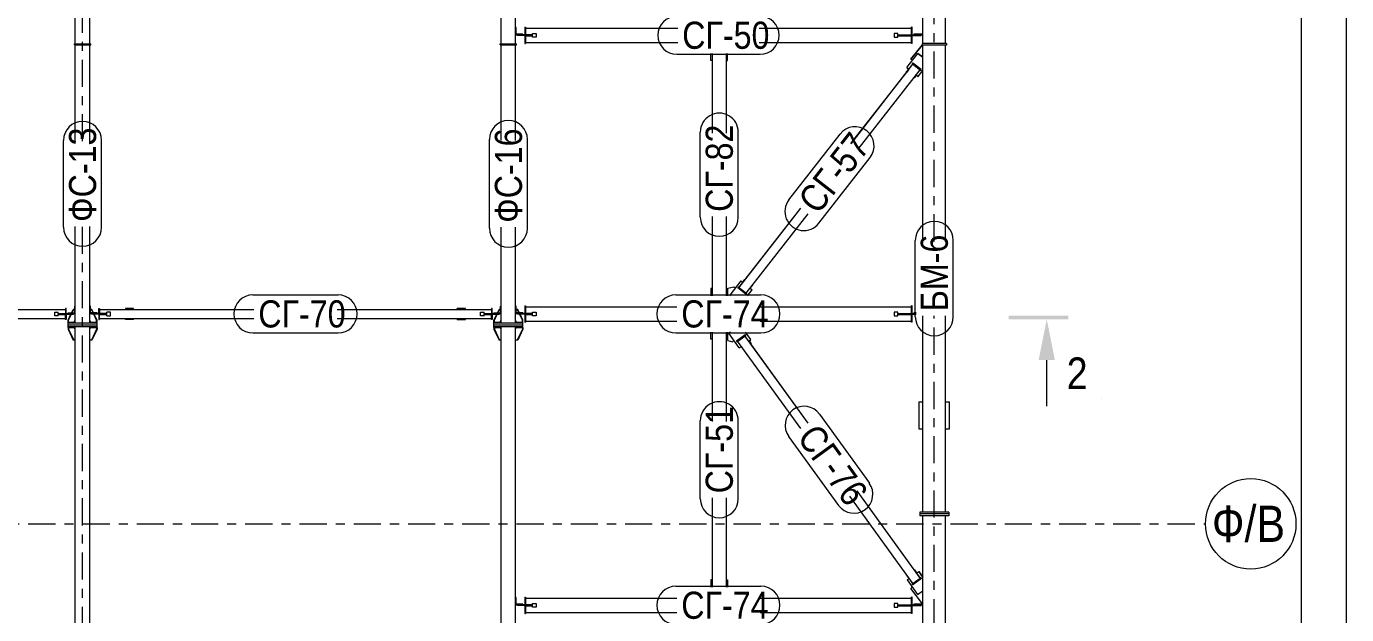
# Model space of a CAD drawing. Header units: millimetres. Extents: x -59 to 782, y -224 to 370.
# Drawn here: x 635.8 to 781.8, y 93 to 158 of the extents above; entities that cross this region are included whole.
import ezdxf

# ---------------------------------------------------------------- set-up
doc = ezdxf.new("R2010")
doc.units = ezdxf.units.MM
doc.linetypes.add('XKITLINE00', pattern=[0])
doc.linetypes.add('XKITLINE03', pattern=[6, 3, -1, 1, -1])
for name, color, linetype, lineweight in [('DrawingSheet', 5, 'Continuous', 0), ('Part', 2, 'Continuous', 0), ('PartMark', 3, 'Continuous', 0), ('S-GRID', 1, 'Continuous', 0), ('Section', 6, 'Continuous', 0)]:
    doc.layers.add(name, color=color, linetype=linetype, lineweight=lineweight)
doc.styles.add('GOST type A', font='ARIAL.TTF')

msp = doc.modelspace()

# ---------------------------------------------------------------- hatches: boundary and pattern name
at = {"layer": 'Section'}
for points in [[(744.44, 126.02), (751.04, 126.01), (751.04, 125.59), (744.44, 125.6)], [(748.64, 125.59), (749.54, 121.09), (747.74, 121.09)]]:
    msp.add_hatch(color=256, dxfattribs=at).paths.add_polyline_path(points, flags=17)

# ---------------------------------------------------------------- linework, layer by layer
at = {"layer": 'DrawingSheet', "linetype": 'XKITLINE00', "lineweight": 0}
for p, q in [((781.8, -224), (781.8, 370)), ((776.8, -219), (776.8, 365))]:
    msp.add_line(p, q, dxfattribs=at)
at = {"layer": 'Part', "linetype": 'XKITLINE00', "lineweight": 0}
for p, q in [((734.95, 156.08), (734.95, 197.7)), ((737.45, 156.08), (737.45, 197.7)), ((641.2, 156.05), (641.2, 186.8)), ((642.8, 156.05), (642.8, 186.8)), ((688.3, 156.05), (688.3, 186.8)), ((689.9, 156.05), (689.9, 186.8)), ((689.97, 157.84), (689.9, 157.84)), ((689.97, 157.11), (689.97, 157.84)), ((690.9, 157.9), (690.9, 157.04)), ((690.9, 157.9), (690.98, 157.9)), ((690.98, 157.9), (690.98, 157.04)), ((690.98, 157.8), (707.82, 157.8)), ((716.84, 157.8), (733.67, 157.8)), ((733.75, 157.9), (733.67, 157.9)), ((733.67, 157.04), (733.67, 157.9)), ((733.75, 157.04), (733.75, 157.9)), ((689.9, 157.04), (690.1, 157.04)), ((690.7, 157.11), (689.97, 157.11)), ((691.78, 157.04), (690.1, 157.04)), ((690.1, 156.96), (690.1, 157.04)), ((691.78, 156.96), (690.1, 156.96)), ((690.7, 157.04), (690.7, 157.11)), ((690.9, 157.04), (690.98, 157.04)), ((690.9, 156.96), (690.9, 156.1)), ((690.9, 156.96), (690.98, 156.96)), ((690.98, 157.05), (691.78, 157.05)), ((690.98, 156.96), (690.98, 156.1)), ((690.98, 156.95), (691.78, 156.95)), ((691.78, 157.2), (692.18, 157.2)), ((691.78, 157.04), (691.78, 157.2)), ((691.78, 156.96), (691.78, 157.04)), ((691.78, 156.8), (691.78, 156.96)), ((692.18, 156.8), (691.78, 156.8)), ((692.18, 157.2), (692.18, 156.8)), ((732.17, 157.2), (731.77, 157.2)), ((731.77, 157.2), (731.77, 156.8)), ((731.77, 156.8), (732.17, 156.8)), ((732.17, 157.04), (732.17, 157.2)), ((732.17, 157.05), (733.67, 157.05)), ((732.17, 157.04), (732.17, 156.96)), ((732.17, 157.04), (734.75, 157.04)), ((732.17, 156.96), (734.75, 156.96)), ((732.17, 156.8), (732.17, 156.96)), ((732.17, 156.95), (733.67, 156.95)), ((733.75, 157.04), (733.67, 157.04)), ((733.75, 156.96), (733.67, 156.96)), ((733.67, 156.1), (733.67, 156.96)), ((733.75, 156.1), (733.75, 156.96)), ((734.95, 157.12), (733.95, 157.12)), ((733.95, 157.12), (733.95, 157.04)), ((734.75, 157.04), (734.75, 156.96)), ((734.75, 157.04), (734.95, 157.04)), ((641.1, 155.95), (641.1, 156.05)), ((641.1, 156.05), (642.9, 156.05)), ((641.1, 155.95), (642.9, 155.95)), ((641.2, 145.28), (641.2, 155.95)), ((642.8, 145.28), (642.8, 155.95)), ((642.9, 155.95), (642.9, 156.05)), ((688.2, 155.95), (688.2, 156.05)), ((688.2, 156.05), (690, 156.05)), ((688.2, 155.95), (690, 155.95)), ((688.3, 145.38), (688.3, 155.95)), ((689.9, 145.38), (689.9, 155.95)), ((690, 155.95), (690, 156.05)), ((690.9, 156.1), (690.98, 156.1)), ((690.98, 156.2), (707.82, 156.2)), ((711.5, 154.2), (711.5, 155)), ((711.62, 155), (711.62, 146.19)), ((713.22, 146.19), (713.22, 155)), ((713.34, 154.2), (713.34, 155)), ((716.84, 156.2), (733.67, 156.2)), ((733.16, 153.43), (734.39, 155)), ((733.16, 153.43), (734.39, 155)), ((734.85, 155.92), (733.62, 154.34)), ((733.62, 154.34), (734.85, 155.92)), ((733.75, 156.1), (733.67, 156.1)), ((734.95, 154.57), (734.39, 155)), ((734.39, 155), (734.39, 155)), ((734.39, 155), (734.95, 154.57)), ((737.55, 156.08), (734.85, 156.08)), ((734.85, 156.08), (734.85, 155.92)), ((737.55, 155.92), (734.85, 155.92)), ((734.85, 155.92), (734.85, 155.92)), ((734.85, 155.92), (734.95, 155.92)), ((734.95, 134.22), (734.95, 155.92)), ((737.45, 134.22), (737.45, 155.92)), ((737.55, 156.08), (737.55, 155.92)), ((711.62, 154.2), (711.5, 154.2)), ((713.22, 154.2), (713.34, 154.2)), ((726.99, 145.01), (733.84, 153.8)), ((733.16, 153.43), (733.4, 153.24)), ((733.16, 153.43), (733.16, 153.43)), ((733.4, 153.24), (733.84, 153.8)), ((733.62, 154.34), (733.62, 154.34)), ((733.78, 154.22), (733.62, 154.34)), ((733.76, 153.87), (733.81, 153.93)), ((733.81, 153.92), (733.76, 153.86)), ((733.76, 153.86), (733.76, 153.87)), ((733.76, 153.86), (734.71, 153.12)), ((734.76, 153.2), (733.81, 153.93)), ((733.81, 153.93), (733.81, 153.92)), ((733.81, 153.92), (734.76, 153.18)), ((726.98, 145.02), (733.15, 152.93)), ((727.78, 144.4), (734.63, 153.18)), ((733.37, 153.27), (733.12, 152.95)), ((733.12, 152.95), (733.37, 153.26)), ((733.12, 152.95), (733.12, 152.95)), ((733.12, 152.95), (733.15, 152.92)), ((733.4, 153.24), (733.15, 152.92)), ((733.37, 153.27), (733.37, 153.26)), ((733.37, 153.26), (733.4, 153.24)), ((733.4, 153.24), (733.4, 153.24)), ((733.95, 152.31), (733.97, 152.28)), ((734.22, 152.6), (733.97, 152.28)), ((734.19, 152.62), (734.43, 152.44)), ((734.19, 152.62), (734.22, 152.6)), ((734.22, 152.6), (734.22, 152.6)), ((734.43, 152.44), (734.95, 153.11)), ((734.71, 153.12), (734.76, 153.18)), ((734.76, 153.18), (734.76, 153.2)), ((714.59, 129.1), (721.45, 137.9)), ((715.27, 130), (721.44, 137.9)), ((715.38, 128.48), (722.24, 137.28)), ((641.2, 125.2), (641.2, 135.87)), ((642.8, 125.2), (642.8, 135.87)), ((711.62, 136.98), (711.62, 128.2)), ((713.22, 128.2), (713.22, 136.98)), ((688.3, 125.2), (688.3, 135.77)), ((689.9, 125.2), (689.9, 135.77)), ((715, 129.7), (715.25, 130.02)), ((715.25, 130.01), (715, 129.7)), ((715.03, 129.67), (715.28, 129.99)), ((715.28, 129.99), (715.25, 130.02)), ((715.25, 130.02), (715.25, 130.01)), ((715.28, 129.99), (715.25, 130.01)), ((715.28, 129.99), (715.28, 129.99)), ((711.62, 129), (711.5, 129)), ((711.5, 129), (711.5, 128.2)), ((713.22, 129), (713.34, 129)), ((713.34, 129), (713.34, 128.2)), ((713.36, 129.05), (714.02, 129.2)), ((713.36, 129.05), (714.02, 129.19)), ((713.36, 129.05), (713.36, 129.05)), ((713.36, 128.2), (713.36, 129.05)), ((714.8, 129.86), (713.57, 128.28)), ((714.8, 129.86), (713.57, 128.28)), ((714.02, 129.2), (714.02, 129.19)), ((714.02, 129.2), (714.18, 129.07)), ((714.02, 129.19), (714.18, 129.07)), ((714.46, 129.1), (714.51, 129.17)), ((714.46, 129.09), (714.51, 129.16)), ((714.46, 129.09), (714.46, 129.1)), ((715.41, 128.36), (714.46, 129.09)), ((714.51, 129.16), (714.51, 129.17)), ((714.51, 129.17), (714.59, 129.11)), ((715.46, 128.42), (714.51, 129.16)), ((714.59, 129.11), (715.03, 129.67)), ((714.59, 129.11), (714.59, 129.1)), ((714.59, 129.1), (715.38, 128.48)), ((714.8, 129.86), (715, 129.7)), ((714.8, 129.86), (715, 129.7)), ((714.8, 129.86), (714.8, 129.86)), ((715, 129.7), (715.03, 129.67)), ((715, 129.7), (715, 129.7)), ((715.53, 128.2), (716.06, 128.88)), ((715.82, 129.05), (715.85, 129.03)), ((715.85, 129.03), (716.1, 129.35)), ((715.85, 129.03), (716.06, 128.88)), ((715.85, 129.03), (716.06, 128.88)), ((716.06, 128.88), (716.06, 128.88)), ((716.1, 129.35), (716.07, 129.37)), ((716.1, 129.35), (716.07, 129.37)), ((716.1, 129.35), (716.1, 129.35)), ((641.13, 126.31), (641.13, 127.04)), ((641.13, 127.04), (641.2, 127.04)), ((642.87, 127.04), (642.8, 127.04)), ((642.87, 126.31), (642.87, 127.04)), ((688.23, 126.31), (688.23, 127.04)), ((688.23, 127.04), (688.3, 127.04)), ((689.97, 127.04), (689.9, 127.04)), ((689.97, 126.31), (689.97, 127.04)), ((690.9, 127.1), (690.9, 126.24)), ((690.9, 127.1), (690.98, 127.1)), ((690.98, 127.1), (690.98, 126.24)), ((713.57, 128.28), (713.67, 128.2)), ((713.57, 128.28), (713.57, 128.28)), ((715.38, 128.49), (715.46, 128.43)), ((715.41, 128.36), (715.46, 128.42)), ((715.46, 128.43), (715.46, 128.42)), ((733.75, 127.1), (733.67, 127.1)), ((733.67, 126.24), (733.67, 127.1)), ((733.75, 126.24), (733.75, 127.1)), ((626.61, 126.7), (640.12, 126.7)), ((626.61, 125.7), (640.12, 125.7)), ((638.92, 126), (638.92, 126.4)), ((638.92, 126.4), (639.32, 126.4)), ((639.32, 126), (638.92, 126)), ((639.32, 126.24), (639.32, 126.4)), ((639.32, 126.25), (640.12, 126.25)), ((639.32, 126.24), (639.32, 126.16)), ((639.32, 126.24), (641, 126.24)), ((639.32, 126), (639.32, 126.16)), ((639.32, 126.16), (641, 126.16)), ((639.32, 126.15), (640.12, 126.15)), ((640.2, 126.8), (640.12, 126.8)), ((640.12, 126.8), (640.12, 126.24)), ((640.12, 125.6), (640.12, 126.16)), ((640.2, 125.6), (640.12, 125.6)), ((640.2, 126.24), (640.2, 126.8)), ((640.2, 126.16), (640.2, 125.6)), ((640.4, 126.24), (640.4, 126.31)), ((640.4, 126.31), (641.13, 126.31)), ((641.2, 126.24), (640.4, 126.24)), ((640.4, 125.5), (640.71, 126.16)), ((640.46, 125.5), (640.77, 126.16)), ((640.78, 126.31), (640.97, 126.7)), ((640.84, 126.31), (641.02, 126.7)), ((641.13, 126.7), (640.97, 126.7)), ((641, 126.24), (641, 126.16)), ((642.8, 126.24), (643.6, 126.24)), ((643.03, 126.7), (642.87, 126.7)), ((643.6, 126.31), (642.87, 126.31)), ((643.16, 126.31), (642.98, 126.7)), ((644.68, 126.24), (643, 126.24)), ((643, 126.16), (643, 126.24)), ((644.68, 126.16), (643, 126.16)), ((643.22, 126.31), (643.03, 126.7)), ((643.54, 125.5), (643.23, 126.16)), ((643.6, 125.5), (643.29, 126.16)), ((643.6, 126.24), (643.6, 126.31)), ((643.8, 126.24), (643.8, 126.8)), ((643.8, 126.8), (643.88, 126.8)), ((643.8, 126.16), (643.8, 125.6)), ((643.8, 125.6), (643.88, 125.6)), ((643.88, 126.8), (643.88, 126.24)), ((643.88, 126.7), (660.94, 126.7)), ((643.88, 126.25), (644.68, 126.25)), ((643.88, 125.6), (643.88, 126.16)), ((643.88, 126.15), (644.68, 126.15)), ((643.88, 125.7), (660.94, 125.7)), ((645.08, 126.4), (644.68, 126.4)), ((644.68, 126.24), (644.68, 126.4)), ((644.68, 126.16), (644.68, 126.24)), ((644.68, 126), (644.68, 126.16)), ((644.68, 126), (645.08, 126)), ((645.08, 126), (645.08, 126.4)), ((647.65, 126.8), (646.74, 126.8)), ((646.74, 126.8), (646.74, 126.7)), ((646.74, 125.6), (646.74, 125.7)), ((647.65, 125.6), (646.74, 125.6)), ((647.59, 126.7), (647.59, 126.8)), ((647.59, 125.6), (647.59, 125.7)), ((647.65, 126.7), (647.65, 126.8)), ((647.65, 125.6), (647.65, 125.7)), ((670.16, 126.7), (687.22, 126.7)), ((670.16, 125.7), (687.22, 125.7)), ((684.36, 126.8), (683.45, 126.8)), ((683.45, 126.7), (683.45, 126.8)), ((683.45, 125.6), (683.45, 125.7)), ((683.45, 125.6), (684.36, 125.6)), ((683.51, 126.7), (683.51, 126.8)), ((683.51, 125.6), (683.51, 125.7)), ((684.36, 126.7), (684.36, 126.8)), ((684.36, 125.6), (684.36, 125.7)), ((686.02, 126), (686.02, 126.4)), ((686.02, 126.4), (686.42, 126.4)), ((686.42, 126), (686.02, 126)), ((686.42, 126.24), (686.42, 126.4)), ((686.42, 126.25), (687.22, 126.25)), ((686.42, 126.24), (686.42, 126.16)), ((686.42, 126.24), (688.1, 126.24)), ((686.42, 126), (686.42, 126.16)), ((686.42, 126.16), (688.1, 126.16)), ((686.42, 126.15), (687.22, 126.15)), ((687.3, 126.8), (687.22, 126.8)), ((687.22, 126.8), (687.22, 126.24)), ((687.22, 125.6), (687.22, 126.16)), ((687.3, 125.6), (687.22, 125.6)), ((687.3, 126.24), (687.3, 126.8)), ((687.3, 126.16), (687.3, 125.6)), ((687.5, 126.24), (687.5, 126.31)), ((687.5, 126.31), (688.23, 126.31)), ((688.3, 126.24), (687.5, 126.24)), ((687.5, 125.5), (687.81, 126.16)), ((687.56, 125.5), (687.87, 126.16)), ((687.88, 126.31), (688.07, 126.7)), ((687.94, 126.31), (688.12, 126.7)), ((688.23, 126.7), (688.07, 126.7)), ((688.1, 126.24), (688.1, 126.16)), ((689.9, 126.24), (690.1, 126.24)), ((690.13, 126.7), (689.97, 126.7)), ((690.7, 126.31), (689.97, 126.31)), ((690.26, 126.31), (690.08, 126.7)), ((691.78, 126.24), (690.1, 126.24)), ((690.1, 126.16), (690.1, 126.24)), ((691.78, 126.16), (690.1, 126.16)), ((690.32, 126.31), (690.13, 126.7)), ((690.64, 125.5), (690.33, 126.16)), ((690.7, 125.5), (690.39, 126.16)), ((690.7, 126.24), (690.7, 126.31)), ((690.9, 126.24), (690.98, 126.24)), ((690.9, 126.16), (690.9, 125.3)), ((690.9, 126.16), (690.98, 126.16)), ((690.98, 127), (707.72, 127)), ((690.98, 126.25), (691.78, 126.25)), ((690.98, 126.16), (690.98, 125.3)), ((690.98, 126.15), (691.78, 126.15)), ((691.78, 126.4), (692.18, 126.4)), ((691.78, 126.24), (691.78, 126.4)), ((691.78, 126.16), (691.78, 126.24)), ((691.78, 126), (691.78, 126.16)), ((692.18, 126), (691.78, 126)), ((692.18, 126.4), (692.18, 126)), ((716.93, 127), (733.67, 127)), ((732.17, 126.4), (731.77, 126.4)), ((731.77, 126.4), (731.77, 126)), ((731.77, 126), (732.17, 126)), ((732.17, 126.24), (732.17, 126.4)), ((732.17, 126.25), (733.67, 126.25)), ((732.17, 126.24), (732.17, 126.16)), ((732.17, 126.24), (734.2, 126.24)), ((732.17, 126.16), (734.2, 126.16)), ((732.17, 126), (732.17, 126.16)), ((732.17, 126.15), (733.67, 126.15)), ((733.75, 126.24), (733.67, 126.24)), ((733.75, 126.16), (733.67, 126.16)), ((733.67, 125.3), (733.67, 126.16)), ((733.75, 125.3), (733.75, 126.16)), ((734.2, 126.32), (733.95, 126.32)), ((733.95, 126.32), (733.95, 126.24)), ((734.95, 104.3), (734.95, 126)), ((737.45, 104.3), (737.45, 126)), ((640.4, 125.3), (640.4, 125.5)), ((640.4, 125.5), (640.46, 125.5)), ((640.4, 125.2), (640.4, 125.3)), ((640.4, 125.3), (641.2, 125.3)), ((640.4, 125.2), (640.4, 125.2)), ((640.4, 125), (640.4, 125.2)), ((640.4, 125.2), (641.2, 125.2)), ((640.4, 125.2), (643.6, 125.2)), ((640.4, 124.8), (640.4, 125)), ((640.4, 125), (643.6, 125)), ((640.4, 125), (643.6, 125)), ((640.4, 124.8), (643.6, 124.8)), ((640.4, 124.7), (640.4, 124.8)), ((640.4, 124.7), (640.4, 124.5)), ((640.4, 124.7), (641.2, 124.7)), ((640.4, 124.5), (640.46, 124.5)), ((640.4, 124.5), (640.97, 123.3)), ((640.46, 125.3), (640.46, 125.5)), ((640.46, 124.7), (640.46, 124.5)), ((640.46, 124.5), (641.02, 123.3)), ((641.09, 125.3), (641.2, 125.46)), ((641.2, 124.54), (641.09, 124.7)), ((641.2, 66.83), (641.2, 124.8)), ((642.91, 125.3), (642.8, 125.46)), ((642.8, 125.3), (643.6, 125.3)), ((642.8, 125.2), (643.6, 125.2)), ((642.8, 66.83), (642.8, 124.8)), ((642.8, 124.54), (642.91, 124.7)), ((642.8, 124.7), (643.6, 124.7)), ((643.54, 124.5), (642.98, 123.3)), ((643.6, 124.5), (643.03, 123.3)), ((643.54, 125.3), (643.54, 125.5)), ((643.54, 125.5), (643.6, 125.5)), ((643.54, 124.7), (643.54, 124.5)), ((643.54, 124.5), (643.6, 124.5)), ((643.6, 125.3), (643.6, 125.5)), ((643.6, 125.2), (643.6, 125.3)), ((643.6, 125.2), (643.6, 125.2)), ((643.6, 125), (643.6, 125.2)), ((643.6, 124.8), (643.6, 125)), ((643.6, 124.7), (643.6, 124.8)), ((643.6, 124.7), (643.6, 124.5)), ((687.5, 125.3), (687.5, 125.5)), ((687.5, 125.5), (687.56, 125.5)), ((687.5, 125.2), (687.5, 125.3)), ((687.5, 125.3), (688.3, 125.3)), ((687.5, 125.2), (687.5, 125.2)), ((687.5, 125), (687.5, 125.2)), ((687.5, 125.2), (688.3, 125.2)), ((687.5, 125.2), (690.7, 125.2)), ((687.5, 125), (690.7, 125)), ((687.5, 124.8), (687.5, 125)), ((687.5, 125), (690.7, 125)), ((687.5, 124.8), (690.7, 124.8)), ((687.5, 124.7), (687.5, 124.8)), ((687.5, 124.7), (687.5, 124.5)), ((687.5, 124.7), (688.3, 124.7)), ((687.5, 124.5), (687.56, 124.5)), ((687.5, 124.5), (688.07, 123.3)), ((687.56, 125.3), (687.56, 125.5)), ((687.56, 124.7), (687.56, 124.5)), ((687.56, 124.5), (688.12, 123.3)), ((688.19, 125.3), (688.3, 125.46)), ((688.3, 124.54), (688.19, 124.7)), ((688.3, 66.74), (688.3, 124.8)), ((690.01, 125.3), (689.9, 125.46)), ((689.9, 125.3), (690.7, 125.3)), ((689.9, 125.2), (690.7, 125.2)), ((689.9, 66.74), (689.9, 124.8)), ((689.9, 124.54), (690.01, 124.7)), ((689.9, 124.7), (690.7, 124.7)), ((690.64, 124.5), (690.08, 123.3)), ((690.7, 124.5), (690.13, 123.3)), ((690.64, 125.3), (690.64, 125.5)), ((690.64, 125.5), (690.7, 125.5)), ((690.64, 124.7), (690.64, 124.5)), ((690.64, 124.5), (690.7, 124.5)), ((690.7, 125.3), (690.7, 125.5)), ((690.7, 125.2), (690.7, 125.3)), ((690.7, 125.2), (690.7, 125.2)), ((690.7, 125), (690.7, 125.2)), ((690.7, 124.8), (690.7, 125)), ((690.7, 124.7), (690.7, 124.8)), ((690.7, 124.7), (690.7, 124.5)), ((690.9, 125.3), (690.98, 125.3)), ((690.98, 125.4), (707.72, 125.4)), ((711.5, 123.4), (711.5, 124.2)), ((711.62, 124.2), (711.62, 114.3)), ((713.22, 114.3), (713.22, 124.2)), ((713.34, 123.4), (713.34, 124.2)), ((713.36, 123.26), (713.36, 124.2)), ((713.65, 124.2), (713.46, 124.06)), ((713.46, 124.06), (713.65, 124.2)), ((715.92, 123.38), (715.33, 124.2)), ((715.92, 123.38), (715.33, 124.2)), ((715.34, 124.19), (715.35, 124.2)), ((716.93, 125.4), (733.67, 125.4)), ((733.75, 125.3), (733.67, 125.3)), ((641.2, 123.3), (640.97, 123.3)), ((643.03, 123.3), (642.8, 123.3)), ((688.3, 123.3), (688.07, 123.3)), ((690.13, 123.3), (689.9, 123.3)), ((711.62, 123.4), (711.5, 123.4)), ((713.22, 123.4), (713.34, 123.4)), ((713.36, 123.26), (713.88, 123.13)), ((714.63, 122.44), (713.46, 124.06)), ((713.46, 124.06), (713.46, 124.06)), ((713.88, 123.13), (714.04, 123.25)), ((714.32, 123.21), (715.29, 123.91)), ((714.32, 123.2), (715.29, 123.9)), ((714.32, 123.21), (714.32, 123.2)), ((714.32, 123.2), (714.37, 123.13)), ((714.37, 123.13), (715.34, 123.83)), ((721.45, 113.52), (714.45, 123.19)), ((722.26, 114.11), (715.26, 123.78)), ((715.68, 123.2), (715.26, 123.78)), ((715.29, 123.9), (715.29, 123.91)), ((715.29, 123.91), (715.34, 123.84)), ((715.34, 123.83), (715.29, 123.9)), ((715.34, 123.83), (715.34, 123.84)), ((715.68, 123.2), (715.92, 123.38)), ((715.68, 123.2), (715.71, 123.22)), ((715.68, 123.2), (715.92, 122.88)), ((715.68, 123.2), (715.68, 123.2)), ((715.71, 123.22), (715.71, 123.23)), ((715.95, 122.9), (715.71, 123.22)), ((715.72, 123.23), (715.95, 122.91)), ((715.92, 123.38), (715.92, 123.38)), ((715.92, 122.88), (715.95, 122.9)), ((722.26, 114.12), (715.92, 122.88)), ((715.95, 122.91), (715.95, 122.9)), ((714.63, 122.44), (714.87, 122.61)), ((714.84, 122.59), (714.87, 122.61)), ((714.84, 122.59), (715.07, 122.27)), ((714.84, 122.59), (714.84, 122.59)), ((715.07, 122.27), (715.1, 122.29)), ((734.5, 116.5), (734.5, 113.5)), ((734.5, 116.5), (734.95, 116.5)), ((734.5, 116.5), (734.95, 116.5)), ((737.45, 116.5), (737.9, 116.5)), ((737.45, 116.5), (737.9, 116.5)), ((737.9, 113.5), (737.9, 116.5)), ((734.5, 113.5), (734.95, 113.5)), ((737.45, 113.5), (737.9, 113.5)), ((734.66, 96.97), (727.66, 106.65)), ((734.01, 97.89), (727.67, 106.65)), ((711.62, 105.87), (711.62, 96)), ((713.22, 96), (713.22, 105.87)), ((733.85, 96.38), (726.85, 106.06)), ((737.8, 104.3), (734.6, 104.3)), ((734.6, 104.3), (734.6, 104.1)), ((737.8, 104.1), (734.6, 104.1)), ((737.8, 104.1), (734.6, 104.1)), ((734.6, 104.1), (734.6, 103.9)), ((737.8, 103.9), (734.6, 103.9)), ((734.95, 55.69), (734.95, 103.9)), ((737.45, 55.69), (737.45, 103.9)), ((737.8, 104.3), (737.8, 104.1)), ((737.8, 104.1), (737.8, 103.9)), ((734.01, 97.89), (734.04, 97.91)), ((734.04, 97.9), (734.01, 97.88)), ((734.01, 97.89), (734.01, 97.88)), ((734.01, 97.88), (734.24, 97.56)), ((734.27, 97.59), (734.04, 97.91)), ((734.04, 97.91), (734.04, 97.9)), ((734.27, 97.58), (734.04, 97.9)), ((711.62, 96.8), (711.5, 96.8)), ((711.5, 96.8), (711.5, 96)), ((713.22, 96.8), (713.34, 96.8)), ((713.34, 96.8), (713.34, 96)), ((733.16, 97.28), (733.19, 97.3)), ((733.16, 97.27), (733.19, 97.29)), ((733.16, 97.28), (733.16, 97.27)), ((733.16, 97.27), (733.4, 96.95)), ((733.19, 96.8), (733.4, 96.95)), ((733.19, 96.8), (733.39, 96.95)), ((733.19, 96.8), (733.19, 96.8)), ((733.19, 96.8), (734.36, 95.18)), ((733.4, 96.95), (733.43, 96.97)), ((734.74, 97.02), (733.77, 96.32)), ((733.77, 96.33), (733.85, 96.39)), ((734.79, 96.96), (733.82, 96.26)), ((733.85, 96.38), (734.66, 96.97)), ((734.27, 97.58), (734.24, 97.56)), ((734.24, 97.56), (734.66, 96.97)), ((734.27, 97.58), (734.48, 97.74)), ((734.27, 97.58), (734.48, 97.73)), ((734.27, 97.59), (734.27, 97.58)), ((734.48, 97.73), (734.48, 97.74)), ((734.48, 97.74), (734.95, 97.09)), ((734.95, 97.09), (734.48, 97.73)), ((734.66, 96.98), (734.74, 97.03)), ((734.66, 96.97), (734.66, 96.97)), ((734.79, 96.97), (734.74, 97.03)), ((734.74, 97.03), (734.74, 97.02)), ((734.79, 96.96), (734.74, 97.02)), ((734.79, 96.96), (734.79, 96.97)), ((733.61, 95.87), (733.77, 95.99)), ((733.61, 95.87), (733.77, 95.99)), ((733.61, 95.87), (733.61, 95.87)), ((734.91, 94.15), (733.61, 95.87)), ((733.77, 96.32), (733.77, 96.33)), ((733.82, 96.26), (733.77, 96.32)), ((734.36, 95.18), (734.95, 95.6)), ((689.97, 94.84), (689.9, 94.84)), ((689.9, 94.04), (690.1, 94.04)), ((689.97, 94.11), (689.97, 94.84)), ((690.7, 94.11), (689.97, 94.11)), ((691.78, 94.04), (690.1, 94.04)), ((690.1, 93.96), (690.1, 94.04)), ((691.78, 93.96), (690.1, 93.96)), ((690.7, 94.04), (690.7, 94.11)), ((690.9, 94.9), (690.9, 94.04)), ((690.9, 94.9), (690.98, 94.9)), ((690.9, 94.04), (690.98, 94.04)), ((690.9, 93.96), (690.9, 93.1)), ((690.9, 93.96), (690.98, 93.96)), ((690.98, 94.9), (690.98, 94.04)), ((690.98, 94.8), (707.72, 94.8)), ((690.98, 94.05), (691.78, 94.05)), ((690.98, 93.96), (690.98, 93.1)), ((690.98, 93.95), (691.78, 93.95)), ((691.78, 94.2), (692.18, 94.2)), ((691.78, 94.04), (691.78, 94.2)), ((691.78, 93.96), (691.78, 94.04)), ((691.78, 93.8), (691.78, 93.96)), ((692.18, 93.8), (691.78, 93.8)), ((692.18, 94.2), (692.18, 93.8)), ((716.93, 94.8), (733.67, 94.8)), ((732.17, 94.2), (731.77, 94.2)), ((731.77, 94.2), (731.77, 93.8)), ((731.77, 93.8), (732.17, 93.8)), ((732.17, 94.04), (732.17, 94.2)), ((732.17, 94.05), (733.67, 94.05)), ((732.17, 94.04), (732.17, 93.96)), ((732.17, 94.04), (734.75, 94.04)), ((732.17, 93.96), (734.75, 93.96)), ((732.17, 93.8), (732.17, 93.96)), ((732.17, 93.95), (733.67, 93.95)), ((733.75, 94.9), (733.67, 94.9)), ((733.67, 94.04), (733.67, 94.9)), ((733.75, 94.04), (733.67, 94.04)), ((733.75, 93.96), (733.67, 93.96)), ((733.67, 93.1), (733.67, 93.96)), ((733.75, 94.04), (733.75, 94.9)), ((733.75, 93.1), (733.75, 93.96)), ((734.95, 94.12), (733.95, 94.12)), ((733.95, 94.12), (733.95, 94.04)), ((734.75, 94.04), (734.75, 93.96)), ((734.75, 94.04), (734.95, 94.04)), ((734.95, 94.15), (734.91, 94.15)), ((690.9, 93.1), (690.98, 93.1)), ((690.98, 93.2), (707.72, 93.2)), ((716.93, 93.2), (733.67, 93.2)), ((733.75, 93.1), (733.67, 93.1))]:
    msp.add_line(p, q, dxfattribs=at)
at = {"layer": 'PartMark', "linetype": 'XKITLINE00', "lineweight": 0}
for p, q in [((707.72, 154.9), (716.94, 154.9)), ((710.32, 136.88), (710.32, 146.29)), ((714.52, 136.88), (714.52, 146.29)), ((720.12, 138.81), (725.79, 146.08)), ((639.9, 135.77), (639.9, 145.38)), ((644.1, 135.77), (644.1, 145.38)), ((687, 135.67), (687, 145.48)), ((691.2, 135.67), (691.2, 145.48)), ((723.43, 136.22), (729.1, 143.5)), ((734.1, 125.89), (734.1, 134.33)), ((738.3, 125.89), (738.3, 134.33)), ((660.84, 128.3), (670.26, 128.3)), ((707.62, 128.3), (717.03, 128.3)), ((660.84, 124.1), (670.26, 124.1)), ((707.62, 124.1), (717.03, 124.1)), ((710.32, 105.77), (710.32, 114.4)), ((714.52, 105.77), (714.52, 114.4)), ((723.5, 115.13), (729.02, 107.51)), ((720.09, 112.67), (725.61, 105.04)), ((707.62, 96.1), (717.03, 96.1))]:
    msp.add_line(p, q, dxfattribs=at)
for centre, start, end in [((707.72, 157), 90, 270), ((716.94, 157), 270, 90), ((642, 145.38), 0, 180), ((689.1, 145.48), 0, 180), ((712.42, 146.29), 0.0004, 180.0004), ((727.44, 144.79), 322.0667, 142.0667), ((721.78, 137.51), 142.0667, 322.0667), ((712.42, 136.88), 180.0004, 0.0004), ((736.2, 134.33), 360, 180), ((642, 135.77), 180, 0), ((689.1, 135.67), 180, 0), ((660.84, 126.2), 90, 270), ((670.26, 126.2), 270, 90), ((707.62, 126.2), 90, 270), ((717.03, 126.2), 270, 90), ((736.2, 125.89), 180, 360), ((712.42, 114.4), 0.0004, 180.0004), ((721.8, 113.9), 35.8936, 215.8936), ((727.31, 106.27), 215.8936, 35.8936), ((712.42, 105.77), 180.0004, 0.0004), ((707.62, 94), 90, 270), ((717.03, 94), 270, 90)]:
    msp.add_arc(centre, 2.1, start, end, dxfattribs=at)
at = {"layer": 'S-GRID', "linetype": 'XKITLINE03', "lineweight": 0}
for p, q in [((736.2, 134.22), (736.2, 251.4)), ((642, 145.28), (642, 245.17)), ((642, 66.83), (642, 135.87)), ((736.2, 55.69), (736.2, 126)), ((-30, 103), (766.2, 103))]:
    msp.add_line(p, q, dxfattribs=at)
at = {"layer": 'S-GRID', "linetype": 'XKITLINE00', "lineweight": 0}
msp.add_circle((771.2, 103), 5, dxfattribs=at)
at = {"layer": 'Section', "linetype": 'XKITLINE00', "lineweight": 0}
for p, q in [((748.64, 115.99), (748.64, 121.09)), ((754.64, 116.89), (754.64, 116.89)), ((754.64, 116.89), (754.64, 116.89))]:
    msp.add_line(p, q, dxfattribs=at)

# ---------------------------------------------------------------- texts
at = {"layer": 'PartMark', "style": 'GOST type A', "width": 0.85}
for s, p in [('СГ-50', (708.32, 155.5)), ('СГ-70', (661.44, 124.7)), ('СГ-74', (708.22, 124.7)), ('СГ-74', (708.22, 92.5))]:
    msp.add_text(s, height=3, dxfattribs=at).set_placement(p)
for s, rotation, p in [('ФС-13', 90.0002, (643.5, 136.37)), ('ФС-16', 90.0002, (690.6, 136.27)), ('СГ-82', 90.0002, (713.92, 137.48)), ('СГ-57', 52.0647, (723.33, 137.07)), ('БМ-6', 90.0002, (737.7, 126.49)), ('СГ-51', 90.0002, (713.92, 106.37)), ('СГ-76', -54.1044, (720.93, 112.54))]:
    msp.add_text(s, height=3, rotation=rotation, dxfattribs=at).set_placement(p)
at = {"layer": 'S-GRID', "style": 'GOST type A', "width": 0.85}
msp.add_text('Ф/В', height=4, dxfattribs=at).set_placement((766.9, 101))
at = {"layer": 'Section', "style": 'GOST type A', "width": 0.85}
msp.add_text('2', height=3.5, rotation=-0.0344, dxfattribs=at).set_placement((750.84, 117.89))

doc.saveas('drawing.dxf')
